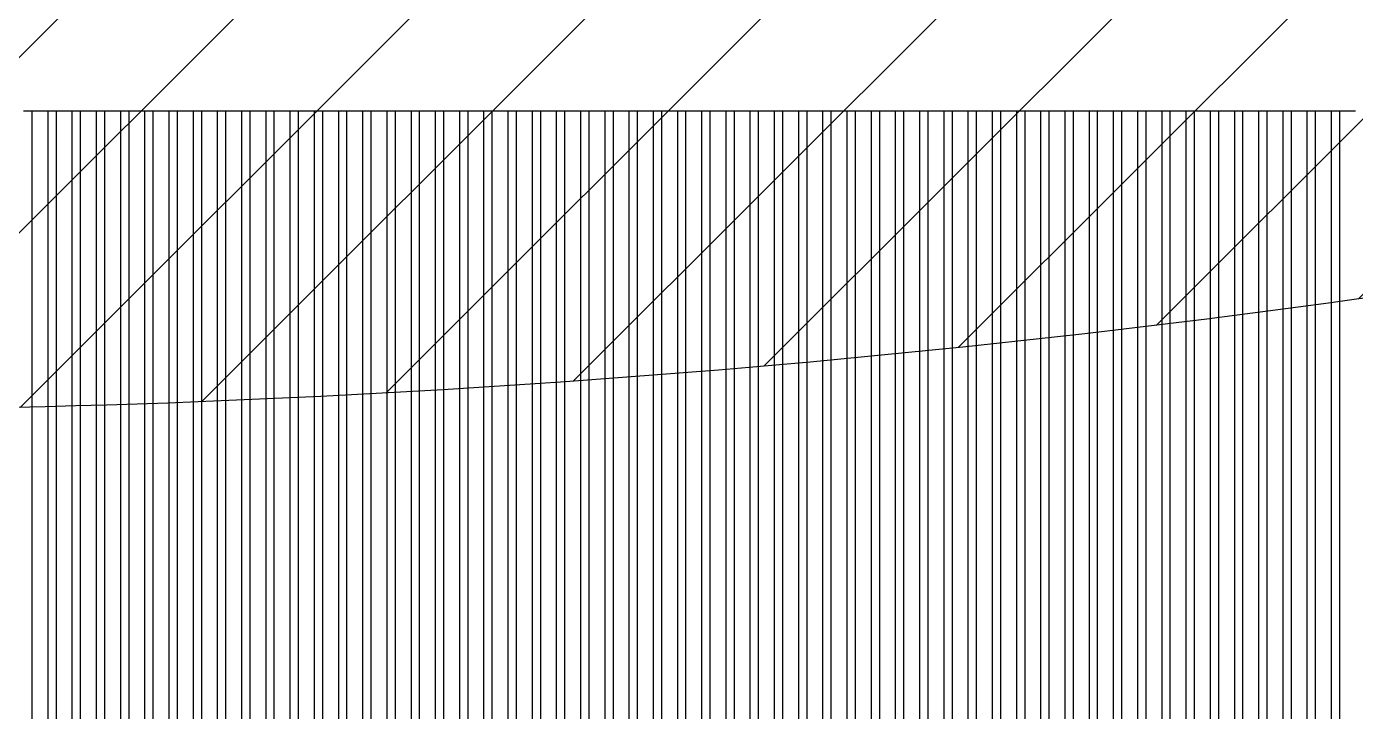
# Model space of a CAD drawing. Header units: millimetres. Extents: x -107267 to 109426, y -98906 to 83910.
# Drawn here: x -7410 to -4013, y -1918 to -166 of the extents above; entities that cross this region are included whole.
import ezdxf

# ---------------------------------------------------------------- set-up
doc = ezdxf.new("R2010")
doc.units = ezdxf.units.MM
doc.layers.add('00 - ZONA DE PROTEÇÃO', color=4, linetype='Continuous')
doc.layers.add('Top (Plan) View-MISC', color=7, linetype='Continuous')

# ---------------------------------------------------------------- blocks, each defined once
blk = doc.blocks.new('*U481')
at = {"layer": 'Top (Plan) View-MISC', "color": 0, "linetype": 'ByBlock', "lineweight": -2}
for p, q in [((-7396.7, -381.9), (-7356, -381.9)), ((-7334.8, -381.9), (-7294.1, -381.9)), ((-7272.9, -381.9), (-7232.2, -381.9)), ((-7211, -381.9), (-7170.3, -381.9)), ((-7149.1, -381.9), (-7108.4, -381.9)), ((-7087.2, -381.9), (-7046.5, -381.9)), ((-7025.3, -381.9), (-6984.6, -381.9)), ((-6963.4, -381.9), (-6922.7, -381.9)), ((-6901.5, -381.9), (-6860.8, -381.9)), ((-6839.6, -381.9), (-6798.9, -381.9)), ((-6777.7, -381.9), (-6737, -381.9)), ((-6715.8, -381.9), (-6675.1, -381.9)), ((-6653.9, -381.9), (-6613.2, -381.9)), ((-6592, -381.9), (-6551.3, -381.9)), ((-6530.1, -381.9), (-6489.4, -381.9)), ((-6468.2, -381.9), (-6427.5, -381.9)), ((-6406.3, -381.9), (-6365.6, -381.9)), ((-6344.4, -381.9), (-6303.7, -381.9)), ((-6282.5, -381.9), (-6241.9, -381.9)), ((-6220.6, -381.9), (-6180, -381.9)), ((-6158.7, -381.9), (-6118.1, -381.9)), ((-6096.8, -381.9), (-6056.2, -381.9)), ((-6034.9, -381.9), (-5994.3, -381.9)), ((-5973, -381.9), (-5932.4, -381.9)), ((-5911.1, -381.9), (-5870.5, -381.9)), ((-5849.3, -381.9), (-5808.6, -381.9)), ((-5787.4, -381.9), (-5746.7, -381.9)), ((-5725.5, -381.9), (-5684.8, -381.9)), ((-5663.6, -381.9), (-5622.9, -381.9)), ((-5601.7, -381.9), (-5561, -381.9)), ((-5539.8, -381.9), (-5499.1, -381.9)), ((-5477.9, -381.9), (-5437.2, -381.9)), ((-5416, -381.9), (-5375.3, -381.9)), ((-5354.1, -381.9), (-5313.4, -381.9)), ((-5292.2, -381.9), (-5251.5, -381.9)), ((-5230.3, -381.9), (-5189.6, -381.9)), ((-5168.4, -381.9), (-5127.7, -381.9)), ((-5106.5, -381.9), (-5065.8, -381.9)), ((-5044.6, -381.9), (-5003.9, -381.9)), ((-4982.7, -381.9), (-4942, -381.9)), ((-4920.8, -381.9), (-4880.1, -381.9)), ((-4858.9, -381.9), (-4818.2, -381.9)), ((-4797, -381.9), (-4756.3, -381.9)), ((-4735.1, -381.9), (-4694.4, -381.9)), ((-4673.2, -381.9), (-4632.5, -381.9)), ((-4611.3, -381.9), (-4570.6, -381.9)), ((-4549.4, -381.9), (-4508.7, -381.9)), ((-4487.5, -381.9), (-4446.8, -381.9)), ((-4425.6, -381.9), (-4384.9, -381.9)), ((-4363.7, -381.9), (-4323, -381.9)), ((-4301.8, -381.9), (-4261.1, -381.9)), ((-4239.9, -381.9), (-4199.2, -381.9)), ((-4178, -381.9), (-4137.3, -381.9)), ((-4116.1, -381.9), (-4075.4, -381.9)), ((-4054.2, -381.9), (-4013.5, -381.9))]:
    blk.add_line(p, q, dxfattribs=at)
blk = doc.blocks.new('*U482')
at = {"layer": 'Top (Plan) View-MISC', "color": 0, "linetype": 'ByBlock', "lineweight": -2}
for p, q in [((-7396.7, -381.9), (-7356, -381.9)), ((-7334.8, -381.9), (-7294.1, -381.9)), ((-7272.9, -381.9), (-7232.2, -381.9)), ((-7211, -381.9), (-7170.3, -381.9)), ((-7149.1, -381.9), (-7108.4, -381.9)), ((-7087.2, -381.9), (-7046.5, -381.9)), ((-7025.3, -381.9), (-6984.6, -381.9)), ((-6963.4, -381.9), (-6922.7, -381.9)), ((-6901.5, -381.9), (-6860.8, -381.9)), ((-6839.6, -381.9), (-6798.9, -381.9)), ((-6777.7, -381.9), (-6737, -381.9)), ((-6715.8, -381.9), (-6675.1, -381.9)), ((-6653.9, -381.9), (-6613.2, -381.9)), ((-6592, -381.9), (-6551.3, -381.9)), ((-6530.1, -381.9), (-6489.4, -381.9)), ((-6468.2, -381.9), (-6427.5, -381.9)), ((-6406.3, -381.9), (-6365.6, -381.9)), ((-6344.4, -381.9), (-6303.7, -381.9)), ((-6282.5, -381.9), (-6241.9, -381.9)), ((-6220.6, -381.9), (-6180, -381.9)), ((-6158.7, -381.9), (-6118.1, -381.9)), ((-6096.8, -381.9), (-6056.2, -381.9)), ((-6034.9, -381.9), (-5994.3, -381.9)), ((-5973, -381.9), (-5932.4, -381.9)), ((-5911.1, -381.9), (-5870.5, -381.9)), ((-5849.3, -381.9), (-5808.6, -381.9)), ((-5787.4, -381.9), (-5746.7, -381.9)), ((-5725.5, -381.9), (-5684.8, -381.9)), ((-5663.6, -381.9), (-5622.9, -381.9)), ((-5601.7, -381.9), (-5561, -381.9)), ((-5539.8, -381.9), (-5499.1, -381.9)), ((-5477.9, -381.9), (-5437.2, -381.9)), ((-5416, -381.9), (-5375.3, -381.9)), ((-5354.1, -381.9), (-5313.4, -381.9)), ((-5292.2, -381.9), (-5251.5, -381.9)), ((-5230.3, -381.9), (-5189.6, -381.9)), ((-5168.4, -381.9), (-5127.7, -381.9)), ((-5106.5, -381.9), (-5065.8, -381.9)), ((-5044.6, -381.9), (-5003.9, -381.9)), ((-4982.7, -381.9), (-4942, -381.9)), ((-4920.8, -381.9), (-4880.1, -381.9)), ((-4858.9, -381.9), (-4818.2, -381.9)), ((-4797, -381.9), (-4756.3, -381.9)), ((-4735.1, -381.9), (-4694.4, -381.9)), ((-4673.2, -381.9), (-4632.5, -381.9)), ((-4611.3, -381.9), (-4570.6, -381.9)), ((-4549.4, -381.9), (-4508.7, -381.9)), ((-4487.5, -381.9), (-4446.8, -381.9)), ((-4425.6, -381.9), (-4384.9, -381.9)), ((-4363.7, -381.9), (-4323, -381.9)), ((-4301.8, -381.9), (-4261.1, -381.9)), ((-4239.9, -381.9), (-4199.2, -381.9)), ((-4178, -381.9), (-4137.3, -381.9)), ((-4116.1, -381.9), (-4075.4, -381.9)), ((-4054.2, -381.9), (-4013.5, -381.9))]:
    blk.add_line(p, q, dxfattribs=at)
blk = doc.blocks.new('*U928')
at = {"layer": 'Top (Plan) View-MISC', "color": 0, "linetype": 'ByBlock', "lineweight": -2}
for p, q in [((-4075.4, -381.9), (-4075.4, -2832)), ((-4075.4, -381.9), (-4054.2, -381.9)), ((-4054.2, -381.9), (-4054.2, -2833.3))]:
    blk.add_line(p, q, dxfattribs=at)
blk = doc.blocks.new('*U929')
at = {"layer": 'Top (Plan) View-MISC', "color": 0, "linetype": 'ByBlock', "lineweight": -2}
for p, q in [((-4137.3, -381.9), (-4137.3, -2839)), ((-4137.3, -381.9), (-4116.1, -381.9)), ((-4116.1, -381.9), (-4116.1, -2834.7))]:
    blk.add_line(p, q, dxfattribs=at)
blk = doc.blocks.new('*U930')
at = {"layer": 'Top (Plan) View-MISC', "color": 0, "linetype": 'ByBlock', "lineweight": -2}
for p, q in [((-4199.2, -381.9), (-4199.2, -2864.2)), ((-4199.2, -381.9), (-4178, -381.9)), ((-4178, -381.9), (-4178, -2853.2))]:
    blk.add_line(p, q, dxfattribs=at)
blk = doc.blocks.new('*U931')
at = {"layer": 'Top (Plan) View-MISC', "color": 0, "linetype": 'ByBlock', "lineweight": -2}
for p, q in [((-4261.1, -381.9), (-4261.1, -2916.5)), ((-4261.1, -381.9), (-4239.9, -381.9)), ((-4239.9, -381.9), (-4239.9, -2894.3))]:
    blk.add_line(p, q, dxfattribs=at)
blk = doc.blocks.new('*U932')
at = {"layer": 'Top (Plan) View-MISC', "color": 0, "linetype": 'ByBlock', "lineweight": -2}
for p, q in [((-4323, -381.9), (-4323, -7621.9)), ((-4323, -381.9), (-4301.8, -381.9)), ((-4301.8, -381.9), (-4301.8, -2986.7))]:
    blk.add_line(p, q, dxfattribs=at)
blk = doc.blocks.new('*U933')
at = {"layer": 'Top (Plan) View-MISC', "color": 0, "linetype": 'ByBlock', "lineweight": -2}
for p, q in [((-4384.9, -381.9), (-4384.9, -7621.9)), ((-4384.9, -381.9), (-4363.7, -381.9)), ((-4363.7, -381.9), (-4363.7, -7621.9))]:
    blk.add_line(p, q, dxfattribs=at)
blk = doc.blocks.new('*U934')
at = {"layer": 'Top (Plan) View-MISC', "color": 0, "linetype": 'ByBlock', "lineweight": -2}
for p, q in [((-4446.8, -381.9), (-4446.8, -7621.9)), ((-4446.8, -381.9), (-4425.6, -381.9)), ((-4425.6, -381.9), (-4425.6, -7621.9))]:
    blk.add_line(p, q, dxfattribs=at)
blk = doc.blocks.new('*U935')
at = {"layer": 'Top (Plan) View-MISC', "color": 0, "linetype": 'ByBlock', "lineweight": -2}
for p, q in [((-4508.7, -381.9), (-4508.7, -7621.9)), ((-4508.7, -381.9), (-4487.5, -381.9)), ((-4487.5, -381.9), (-4487.5, -7621.9))]:
    blk.add_line(p, q, dxfattribs=at)
blk = doc.blocks.new('*U936')
at = {"layer": 'Top (Plan) View-MISC', "color": 0, "linetype": 'ByBlock', "lineweight": -2}
for p, q in [((-4570.6, -381.9), (-4570.6, -7621.9)), ((-4570.6, -381.9), (-4549.4, -381.9)), ((-4549.4, -381.9), (-4549.4, -7621.9))]:
    blk.add_line(p, q, dxfattribs=at)
blk = doc.blocks.new('*U937')
at = {"layer": 'Top (Plan) View-MISC', "color": 0, "linetype": 'ByBlock', "lineweight": -2}
for p, q in [((-4632.5, -381.9), (-4632.5, -7621.9)), ((-4632.5, -381.9), (-4611.3, -381.9)), ((-4611.3, -381.9), (-4611.3, -7621.9))]:
    blk.add_line(p, q, dxfattribs=at)
blk = doc.blocks.new('*U938')
at = {"layer": 'Top (Plan) View-MISC', "color": 0, "linetype": 'ByBlock', "lineweight": -2}
for p, q in [((-4694.4, -381.9), (-4694.4, -7621.9)), ((-4694.4, -381.9), (-4673.2, -381.9)), ((-4673.2, -381.9), (-4673.2, -7621.9))]:
    blk.add_line(p, q, dxfattribs=at)
blk = doc.blocks.new('*U939')
at = {"layer": 'Top (Plan) View-MISC', "color": 0, "linetype": 'ByBlock', "lineweight": -2}
for p, q in [((-4756.3, -381.9), (-4756.3, -7621.9)), ((-4756.3, -381.9), (-4735.1, -381.9)), ((-4735.1, -381.9), (-4735.1, -7621.9))]:
    blk.add_line(p, q, dxfattribs=at)
blk = doc.blocks.new('*U940')
at = {"layer": 'Top (Plan) View-MISC', "color": 0, "linetype": 'ByBlock', "lineweight": -2}
for p, q in [((-4818.2, -381.9), (-4818.2, -7621.9)), ((-4818.2, -381.9), (-4797, -381.9)), ((-4797, -381.9), (-4797, -7621.9))]:
    blk.add_line(p, q, dxfattribs=at)
blk = doc.blocks.new('*U941')
at = {"layer": 'Top (Plan) View-MISC', "color": 0, "linetype": 'ByBlock', "lineweight": -2}
for p, q in [((-4880.1, -381.9), (-4880.1, -7621.9)), ((-4880.1, -381.9), (-4858.9, -381.9)), ((-4858.9, -381.9), (-4858.9, -7621.9))]:
    blk.add_line(p, q, dxfattribs=at)
blk = doc.blocks.new('*U942')
at = {"layer": 'Top (Plan) View-MISC', "color": 0, "linetype": 'ByBlock', "lineweight": -2}
for p, q in [((-4942, -381.9), (-4942, -7621.9)), ((-4942, -381.9), (-4920.8, -381.9)), ((-4920.8, -381.9), (-4920.8, -7621.9))]:
    blk.add_line(p, q, dxfattribs=at)
blk = doc.blocks.new('*U943')
at = {"layer": 'Top (Plan) View-MISC', "color": 0, "linetype": 'ByBlock', "lineweight": -2}
for p, q in [((-5003.9, -381.9), (-5003.9, -7621.9)), ((-5003.9, -381.9), (-4982.7, -381.9)), ((-4982.7, -381.9), (-4982.7, -7621.9))]:
    blk.add_line(p, q, dxfattribs=at)
blk = doc.blocks.new('*U944')
at = {"layer": 'Top (Plan) View-MISC', "color": 0, "linetype": 'ByBlock', "lineweight": -2}
for p, q in [((-5065.8, -381.9), (-5065.8, -7621.9)), ((-5065.8, -381.9), (-5044.6, -381.9)), ((-5044.6, -381.9), (-5044.6, -7621.9))]:
    blk.add_line(p, q, dxfattribs=at)
blk = doc.blocks.new('*U945')
at = {"layer": 'Top (Plan) View-MISC', "color": 0, "linetype": 'ByBlock', "lineweight": -2}
for p, q in [((-5127.7, -381.9), (-5127.7, -7621.9)), ((-5127.7, -381.9), (-5106.5, -381.9)), ((-5106.5, -381.9), (-5106.5, -7621.9))]:
    blk.add_line(p, q, dxfattribs=at)
blk = doc.blocks.new('*U946')
at = {"layer": 'Top (Plan) View-MISC', "color": 0, "linetype": 'ByBlock', "lineweight": -2}
for p, q in [((-5189.6, -381.9), (-5189.6, -7621.9)), ((-5189.6, -381.9), (-5168.4, -381.9)), ((-5168.4, -381.9), (-5168.4, -7621.9))]:
    blk.add_line(p, q, dxfattribs=at)
blk = doc.blocks.new('*U947')
at = {"layer": 'Top (Plan) View-MISC', "color": 0, "linetype": 'ByBlock', "lineweight": -2}
for p, q in [((-5251.5, -381.9), (-5251.5, -7621.9)), ((-5251.5, -381.9), (-5230.3, -381.9)), ((-5230.3, -381.9), (-5230.3, -7621.9))]:
    blk.add_line(p, q, dxfattribs=at)
blk = doc.blocks.new('*U948')
at = {"layer": 'Top (Plan) View-MISC', "color": 0, "linetype": 'ByBlock', "lineweight": -2}
for p, q in [((-5313.4, -381.9), (-5313.4, -7621.9)), ((-5313.4, -381.9), (-5292.2, -381.9)), ((-5292.2, -381.9), (-5292.2, -7621.9))]:
    blk.add_line(p, q, dxfattribs=at)
blk = doc.blocks.new('*U949')
at = {"layer": 'Top (Plan) View-MISC', "color": 0, "linetype": 'ByBlock', "lineweight": -2}
for p, q in [((-5375.3, -381.9), (-5375.3, -7621.9)), ((-5375.3, -381.9), (-5354.1, -381.9)), ((-5354.1, -381.9), (-5354.1, -7621.9))]:
    blk.add_line(p, q, dxfattribs=at)
blk = doc.blocks.new('*U950')
at = {"layer": 'Top (Plan) View-MISC', "color": 0, "linetype": 'ByBlock', "lineweight": -2}
for p, q in [((-5437.2, -381.9), (-5437.2, -7621.9)), ((-5437.2, -381.9), (-5416, -381.9)), ((-5416, -381.9), (-5416, -7621.9))]:
    blk.add_line(p, q, dxfattribs=at)
blk = doc.blocks.new('*U951')
at = {"layer": 'Top (Plan) View-MISC', "color": 0, "linetype": 'ByBlock', "lineweight": -2}
for p, q in [((-5499.1, -381.9), (-5499.1, -7621.9)), ((-5499.1, -381.9), (-5477.9, -381.9)), ((-5477.9, -381.9), (-5477.9, -7621.9))]:
    blk.add_line(p, q, dxfattribs=at)
blk = doc.blocks.new('*U952')
at = {"layer": 'Top (Plan) View-MISC', "color": 0, "linetype": 'ByBlock', "lineweight": -2}
for p, q in [((-5561, -381.9), (-5561, -7621.9)), ((-5561, -381.9), (-5539.8, -381.9)), ((-5539.8, -381.9), (-5539.8, -7621.9))]:
    blk.add_line(p, q, dxfattribs=at)
blk = doc.blocks.new('*U953')
at = {"layer": 'Top (Plan) View-MISC', "color": 0, "linetype": 'ByBlock', "lineweight": -2}
for p, q in [((-5622.9, -381.9), (-5622.9, -7621.9)), ((-5622.9, -381.9), (-5601.7, -381.9)), ((-5601.7, -381.9), (-5601.7, -7621.9))]:
    blk.add_line(p, q, dxfattribs=at)
blk = doc.blocks.new('*U954')
at = {"layer": 'Top (Plan) View-MISC', "color": 0, "linetype": 'ByBlock', "lineweight": -2}
for p, q in [((-5684.8, -381.9), (-5684.8, -7621.9)), ((-5684.8, -381.9), (-5663.6, -381.9)), ((-5663.6, -381.9), (-5663.6, -7621.9))]:
    blk.add_line(p, q, dxfattribs=at)
blk = doc.blocks.new('*U955')
at = {"layer": 'Top (Plan) View-MISC', "color": 0, "linetype": 'ByBlock', "lineweight": -2}
for p, q in [((-5746.7, -381.9), (-5746.7, -7621.9)), ((-5746.7, -381.9), (-5725.5, -381.9)), ((-5725.5, -381.9), (-5725.5, -7621.9))]:
    blk.add_line(p, q, dxfattribs=at)
blk = doc.blocks.new('*U956')
at = {"layer": 'Top (Plan) View-MISC', "color": 0, "linetype": 'ByBlock', "lineweight": -2}
for p, q in [((-5808.6, -381.9), (-5808.6, -7621.9)), ((-5808.6, -381.9), (-5787.4, -381.9)), ((-5787.4, -381.9), (-5787.4, -7621.9))]:
    blk.add_line(p, q, dxfattribs=at)
blk = doc.blocks.new('*U957')
at = {"layer": 'Top (Plan) View-MISC', "color": 0, "linetype": 'ByBlock', "lineweight": -2}
for p, q in [((-5870.5, -381.9), (-5870.5, -7621.9)), ((-5870.5, -381.9), (-5849.3, -381.9)), ((-5849.3, -381.9), (-5849.3, -7621.9))]:
    blk.add_line(p, q, dxfattribs=at)
blk = doc.blocks.new('*U958')
at = {"layer": 'Top (Plan) View-MISC', "color": 0, "linetype": 'ByBlock', "lineweight": -2}
for p, q in [((-5932.4, -381.9), (-5932.4, -7621.9)), ((-5932.4, -381.9), (-5911.1, -381.9)), ((-5911.1, -381.9), (-5911.1, -7621.9))]:
    blk.add_line(p, q, dxfattribs=at)
blk = doc.blocks.new('*U959')
at = {"layer": 'Top (Plan) View-MISC', "color": 0, "linetype": 'ByBlock', "lineweight": -2}
for p, q in [((-5994.3, -381.9), (-5994.3, -7621.9)), ((-5994.3, -381.9), (-5973, -381.9)), ((-5973, -381.9), (-5973, -7621.9))]:
    blk.add_line(p, q, dxfattribs=at)
blk = doc.blocks.new('*U960')
at = {"layer": 'Top (Plan) View-MISC', "color": 0, "linetype": 'ByBlock', "lineweight": -2}
for p, q in [((-6056.2, -381.9), (-6056.2, -7621.9)), ((-6056.2, -381.9), (-6034.9, -381.9)), ((-6034.9, -381.9), (-6034.9, -7621.9))]:
    blk.add_line(p, q, dxfattribs=at)
blk = doc.blocks.new('*U961')
at = {"layer": 'Top (Plan) View-MISC', "color": 0, "linetype": 'ByBlock', "lineweight": -2}
for p, q in [((-6118.1, -381.9), (-6118.1, -7621.9)), ((-6118.1, -381.9), (-6096.8, -381.9)), ((-6096.8, -381.9), (-6096.8, -7621.9))]:
    blk.add_line(p, q, dxfattribs=at)
blk = doc.blocks.new('*U962')
at = {"layer": 'Top (Plan) View-MISC', "color": 0, "linetype": 'ByBlock', "lineweight": -2}
for p, q in [((-6180, -381.9), (-6180, -7621.9)), ((-6180, -381.9), (-6158.7, -381.9)), ((-6158.7, -381.9), (-6158.7, -7621.9))]:
    blk.add_line(p, q, dxfattribs=at)
blk = doc.blocks.new('*U963')
at = {"layer": 'Top (Plan) View-MISC', "color": 0, "linetype": 'ByBlock', "lineweight": -2}
for p, q in [((-6241.9, -381.9), (-6241.9, -7621.9)), ((-6241.9, -381.9), (-6220.6, -381.9)), ((-6220.6, -381.9), (-6220.6, -7621.9))]:
    blk.add_line(p, q, dxfattribs=at)
blk = doc.blocks.new('*U964')
at = {"layer": 'Top (Plan) View-MISC', "color": 0, "linetype": 'ByBlock', "lineweight": -2}
for p, q in [((-6303.7, -381.9), (-6303.7, -7621.9)), ((-6303.7, -381.9), (-6282.5, -381.9)), ((-6282.5, -381.9), (-6282.5, -7621.9))]:
    blk.add_line(p, q, dxfattribs=at)
blk = doc.blocks.new('*U965')
at = {"layer": 'Top (Plan) View-MISC', "color": 0, "linetype": 'ByBlock', "lineweight": -2}
for p, q in [((-6365.6, -381.9), (-6365.6, -7621.9)), ((-6365.6, -381.9), (-6344.4, -381.9)), ((-6344.4, -381.9), (-6344.4, -7621.9))]:
    blk.add_line(p, q, dxfattribs=at)
blk = doc.blocks.new('*U966')
at = {"layer": 'Top (Plan) View-MISC', "color": 0, "linetype": 'ByBlock', "lineweight": -2}
for p, q in [((-6427.5, -381.9), (-6427.5, -7621.9)), ((-6427.5, -381.9), (-6406.3, -381.9)), ((-6406.3, -381.9), (-6406.3, -7621.9))]:
    blk.add_line(p, q, dxfattribs=at)
blk = doc.blocks.new('*U967')
at = {"layer": 'Top (Plan) View-MISC', "color": 0, "linetype": 'ByBlock', "lineweight": -2}
for p, q in [((-6489.4, -381.9), (-6489.4, -7621.9)), ((-6489.4, -381.9), (-6468.2, -381.9)), ((-6468.2, -381.9), (-6468.2, -7621.9))]:
    blk.add_line(p, q, dxfattribs=at)
blk = doc.blocks.new('*U968')
at = {"layer": 'Top (Plan) View-MISC', "color": 0, "linetype": 'ByBlock', "lineweight": -2}
for p, q in [((-6551.3, -381.9), (-6551.3, -7621.9)), ((-6551.3, -381.9), (-6530.1, -381.9)), ((-6530.1, -381.9), (-6530.1, -7621.9))]:
    blk.add_line(p, q, dxfattribs=at)
blk = doc.blocks.new('*U969')
at = {"layer": 'Top (Plan) View-MISC', "color": 0, "linetype": 'ByBlock', "lineweight": -2}
for p, q in [((-6613.2, -381.9), (-6613.2, -7621.9)), ((-6613.2, -381.9), (-6592, -381.9)), ((-6592, -381.9), (-6592, -7621.9))]:
    blk.add_line(p, q, dxfattribs=at)
blk = doc.blocks.new('*U970')
at = {"layer": 'Top (Plan) View-MISC', "color": 0, "linetype": 'ByBlock', "lineweight": -2}
for p, q in [((-6675.1, -381.9), (-6675.1, -7621.9)), ((-6675.1, -381.9), (-6653.9, -381.9)), ((-6653.9, -381.9), (-6653.9, -7621.9))]:
    blk.add_line(p, q, dxfattribs=at)
blk = doc.blocks.new('*U971')
at = {"layer": 'Top (Plan) View-MISC', "color": 0, "linetype": 'ByBlock', "lineweight": -2}
for p, q in [((-6737, -381.9), (-6737, -7621.9)), ((-6737, -381.9), (-6715.8, -381.9)), ((-6715.8, -381.9), (-6715.8, -7621.9))]:
    blk.add_line(p, q, dxfattribs=at)
blk = doc.blocks.new('*U972')
at = {"layer": 'Top (Plan) View-MISC', "color": 0, "linetype": 'ByBlock', "lineweight": -2}
for p, q in [((-6798.9, -381.9), (-6798.9, -7621.9)), ((-6798.9, -381.9), (-6777.7, -381.9)), ((-6777.7, -381.9), (-6777.7, -7621.9))]:
    blk.add_line(p, q, dxfattribs=at)
blk = doc.blocks.new('*U973')
at = {"layer": 'Top (Plan) View-MISC', "color": 0, "linetype": 'ByBlock', "lineweight": -2}
for p, q in [((-6860.8, -381.9), (-6860.8, -7621.9)), ((-6860.8, -381.9), (-6839.6, -381.9)), ((-6839.6, -381.9), (-6839.6, -7621.9))]:
    blk.add_line(p, q, dxfattribs=at)
blk = doc.blocks.new('*U974')
at = {"layer": 'Top (Plan) View-MISC', "color": 0, "linetype": 'ByBlock', "lineweight": -2}
for p, q in [((-6922.7, -381.9), (-6922.7, -7621.9)), ((-6922.7, -381.9), (-6901.5, -381.9)), ((-6901.5, -381.9), (-6901.5, -7621.9))]:
    blk.add_line(p, q, dxfattribs=at)
blk = doc.blocks.new('*U975')
at = {"layer": 'Top (Plan) View-MISC', "color": 0, "linetype": 'ByBlock', "lineweight": -2}
for p, q in [((-6984.6, -381.9), (-6984.6, -7621.9)), ((-6984.6, -381.9), (-6963.4, -381.9)), ((-6963.4, -381.9), (-6963.4, -7621.9))]:
    blk.add_line(p, q, dxfattribs=at)
blk = doc.blocks.new('*U976')
at = {"layer": 'Top (Plan) View-MISC', "color": 0, "linetype": 'ByBlock', "lineweight": -2}
for p, q in [((-7046.5, -381.9), (-7046.5, -7621.9)), ((-7046.5, -381.9), (-7025.3, -381.9)), ((-7025.3, -381.9), (-7025.3, -7621.9))]:
    blk.add_line(p, q, dxfattribs=at)
blk = doc.blocks.new('*U977')
at = {"layer": 'Top (Plan) View-MISC', "color": 0, "linetype": 'ByBlock', "lineweight": -2}
for p, q in [((-7108.4, -381.9), (-7108.4, -7621.9)), ((-7108.4, -381.9), (-7087.2, -381.9)), ((-7087.2, -381.9), (-7087.2, -7621.9))]:
    blk.add_line(p, q, dxfattribs=at)
blk = doc.blocks.new('*U978')
at = {"layer": 'Top (Plan) View-MISC', "color": 0, "linetype": 'ByBlock', "lineweight": -2}
for p, q in [((-7170.3, -381.9), (-7170.3, -7621.9)), ((-7170.3, -381.9), (-7149.1, -381.9)), ((-7149.1, -381.9), (-7149.1, -7621.9))]:
    blk.add_line(p, q, dxfattribs=at)
blk = doc.blocks.new('*U979')
at = {"layer": 'Top (Plan) View-MISC', "color": 0, "linetype": 'ByBlock', "lineweight": -2}
for p, q in [((-7232.2, -381.9), (-7232.2, -7621.9)), ((-7232.2, -381.9), (-7211, -381.9)), ((-7211, -381.9), (-7211, -7621.9))]:
    blk.add_line(p, q, dxfattribs=at)
blk = doc.blocks.new('*U980')
at = {"layer": 'Top (Plan) View-MISC', "color": 0, "linetype": 'ByBlock', "lineweight": -2}
for p, q in [((-7294.1, -381.9), (-7294.1, -7621.9)), ((-7294.1, -381.9), (-7272.9, -381.9)), ((-7272.9, -381.9), (-7272.9, -7621.9))]:
    blk.add_line(p, q, dxfattribs=at)
blk = doc.blocks.new('*U981')
at = {"layer": 'Top (Plan) View-MISC', "color": 0, "linetype": 'ByBlock', "lineweight": -2}
for p, q in [((-7356, -381.9), (-7356, -7621.9)), ((-7356, -381.9), (-7334.8, -381.9)), ((-7334.8, -381.9), (-7334.8, -7621.9))]:
    blk.add_line(p, q, dxfattribs=at)
blk = doc.blocks.new('*U982')
at = {"layer": 'Top (Plan) View-MISC', "color": 0, "linetype": 'ByBlock', "lineweight": -2}
for p, q in [((-7417.9, -381.9), (-7396.7, -381.9)), ((-7396.7, -381.9), (-7396.7, -7621.9))]:
    blk.add_line(p, q, dxfattribs=at)

msp = doc.modelspace()

# ---------------------------------------------------------------- hatches: boundary and pattern name
at = {"layer": '00 - ZONA DE PROTEÇÃO'}
h = msp.add_hatch(dxfattribs=at)
h.set_pattern_fill('ANSI31', color=256, scale=100)
h.paths.add_polyline_path([(-13707.5, -10990.4, -0.186516), (-13820.6, -14966.5, 0.414214), (-13179.3, -15607.9, -0.104933), (-3151, -15607.9, -0.09784), (6816.5, -15607.9, -0.097708), (16816.5, -15607.9, -0.143023), (23528.8, -15599.5, 0.414214), (24170.1, -14958.2, -0.142426), (24170.1, -7613.3, -0.10484), (23957.5, 478.5, 0.414214), (23316.2, 1119.8, -0.093557), (16807.7, 577.3, -0.082777), (6855.7, 562.6, -0.082236), (-3141.3, 575.6, -0.08359), (-13132.3, 575.6, -0.101166), (-21195.5, 556.2, 0.414214), (-21836.8, -85.1, -0.113967), (-21836.8, -7622.3, -0.301912), (-21836.8, -10478, 0.414214), (-21195.5, -11119.4, -0.128973)])
h.paths.add_polyline_path([(-20156.9, -9561, 0.142702), (-20481.7, -7424.5, 0.092198), (-20379.7, -831.6, 0.088905), (-13141.3, -732.3, 0.083475), (-3150.3, -732.3, 0.082902), (6855.6, -738.1, 0.108059), (16863.1, -739.3, 0.098139), (22506.3, -522.8, 0.085608), (22847, -7584.3, 0.113812), (22635.2, -14069.1, 0.112262), (16761.1, -14291.3, 0.092477), (6816.6, -14301.6, 0.093024), (-3142, -14299.9, 0.090083), (-12232.6, -14126.3, 0.160127), (-12766.5, -9913.6, 0.116887)], flags=16)

# ---------------------------------------------------------------- linework, layer by layer
at = {"layer": '00 - ZONA DE PROTEÇÃO', "elevation": 6590}
msp.add_lwpolyline([(-20379.7, -831.6, -0.092198), (-20481.7, -7424.5, -0.142702), (-20156.9, -9561, -0.116887), (-12766.5, -9913.6, -0.160127), (-12232.6, -14126.3, -0.090083), (-3142, -14299.9, -0.093024), (6816.6, -14301.6, -0.092477), (16761.1, -14291.3, -0.112262), (22635.2, -14069.1, -0.113812), (22847, -7584.3, -0.085608), (22506.3, -522.8, -0.098139), (16863.1, -739.3, -0.108059), (6855.6, -738.1, -0.082902), (-3150.3, -732.3, -0.083475), (-13141.3, -732.3, -0.088905)], format="xyb", close=True, dxfattribs=at)

# ---------------------------------------------------------------- block references
at = {"layer": 'Top (Plan) View-MISC'}
for name in ['*U482', '*U481', '*U982', '*U981', '*U980', '*U979', '*U978', '*U977', '*U976', '*U975', '*U974', '*U973', '*U972', '*U971', '*U970', '*U969', '*U968', '*U967', '*U966', '*U965', '*U964', '*U963', '*U962', '*U961', '*U960', '*U959', '*U958', '*U957', '*U956', '*U955', '*U954', '*U953', '*U952', '*U951', '*U950', '*U949', '*U948', '*U947', '*U946', '*U945', '*U944', '*U943', '*U942', '*U941', '*U940', '*U939', '*U938', '*U937', '*U936', '*U935', '*U934', '*U933', '*U932', '*U931', '*U930', '*U929', '*U928']:
    msp.add_blockref(name, (0, 0), dxfattribs=at)

doc.saveas('drawing.dxf')
